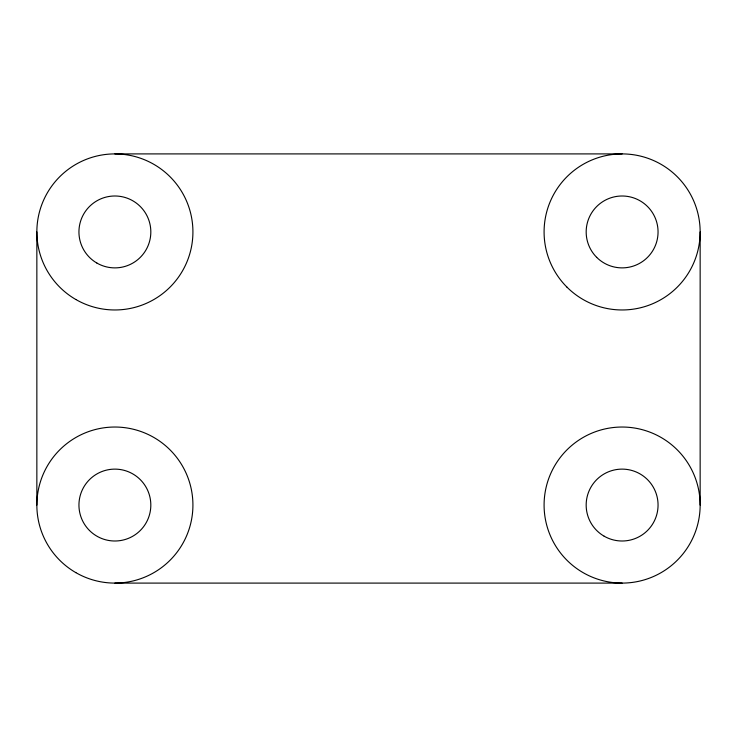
<?xml version="1.0" encoding="UTF-8"?>
<svg xmlns="http://www.w3.org/2000/svg" width="737" height="737" viewBox="0 0 737 737"><rect width="100%" height="100%" fill="white"/><g stroke="black" fill="none" stroke-linecap="round" stroke-linejoin="round"><path stroke-width="1.11" d="M114.889 153.904L622.111 153.904M114.889 583.096L622.111 583.096M700.15 231.934L700.15 505.066A78.039 78.039 0 0 1 583.096 572.64A78.039 78.039 0 0 1 583.096 437.483A78.039 78.039 0 0 1 700.15 505.066M36.85 231.934L36.85 505.066M566.937 287.117A78.039 78.039 0 0 0 697.488 252.137A78.039 78.039 0 0 0 601.917 156.566A78.039 78.039 0 0 0 566.937 287.117M596.694 257.351A35.947 35.947 0 0 0 656.833 241.239A35.947 35.947 0 0 0 612.816 197.221A35.947 35.947 0 0 0 596.694 257.351M604.147 536.195A35.947 35.947 0 0 0 658.058 505.066A35.947 35.947 0 0 0 604.147 473.928A35.947 35.947 0 0 0 604.147 536.195M75.865 572.64A78.039 78.039 0 0 0 192.919 505.066A78.039 78.039 0 0 0 75.865 437.483A78.039 78.039 0 0 0 75.865 572.64M89.472 530.483A35.947 35.947 0 0 0 149.602 514.362A35.947 35.947 0 0 0 105.584 470.344A35.947 35.947 0 0 0 89.472 530.483M75.865 299.517A78.039 78.039 0 0 0 192.919 231.934A78.039 78.039 0 0 0 75.865 164.36A78.039 78.039 0 0 0 75.865 299.517M96.916 263.072A35.947 35.947 0 0 0 150.827 231.934A35.947 35.947 0 0 0 96.916 200.805A35.947 35.947 0 0 0 96.916 263.072"/></g></svg>
